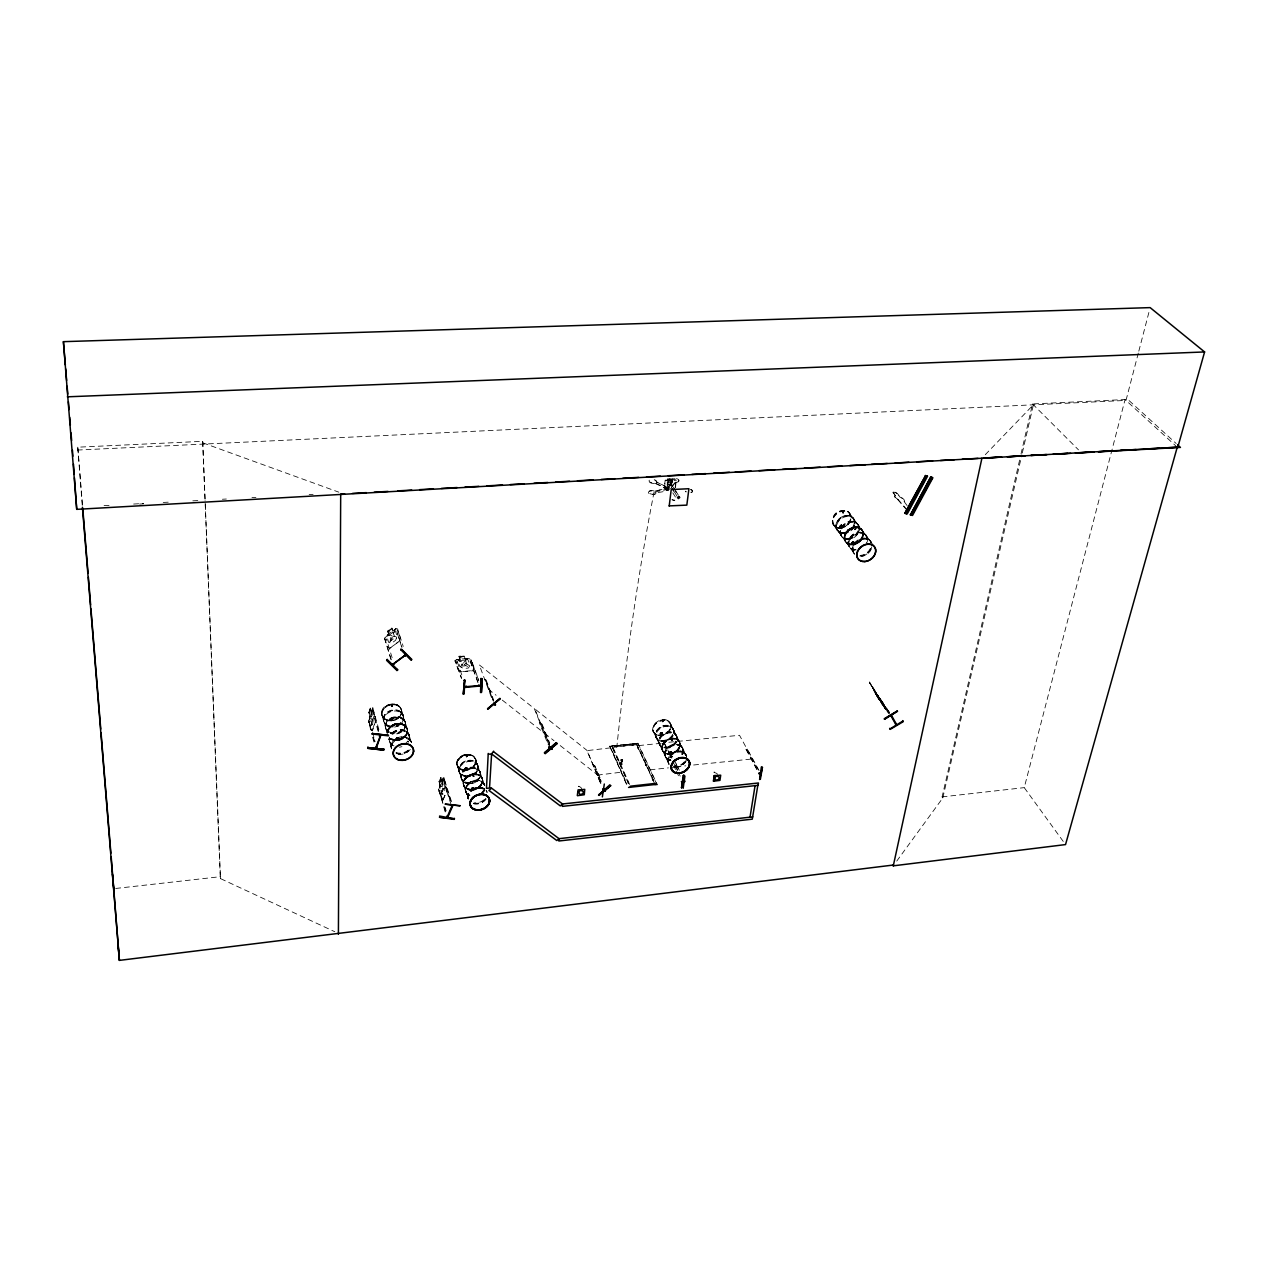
<?xml version="1.0" encoding="UTF-8"?>
<svg xmlns="http://www.w3.org/2000/svg" width="1268" height="1268" viewBox="0 0 1268 1268"><rect width="100%" height="100%" fill="white"/><g stroke="black" fill="none" stroke-linecap="round" stroke-linejoin="round"><path stroke-width="0.75" stroke-dasharray="5 3.75" d="M403.604 718.068L403.604 718.132A10.112 7.973 -16.6 0 1 388.468 726.564A10.112 7.973 -16.6 0 1 388.88 712.505A10.112 7.973 -16.6 0 1 403.604 718.211L403.398 715.485L403.192 720.097M480.556 774.938L480.398 772.529L477.877 769.026M478.163 768.012L475.548 759.342A9.684 7.45 -19.3 0 0 459.919 757.424L456.639 763.304M391.146 746.107L391.384 748.675M867.407 538.726L866.884 536.839M389.102 738.975L389.118 738.895A10.255 8.004 -16.8 0 0 393.968 745.378M483.013 788.474A10.096 7.656 -19.5 0 0 472.045 790.17A10.096 7.656 -19.5 0 0 468.066 798.872L465.974 792.088M405.364 726.818L405.491 722.411L402.733 718.671M444.941 785.78L444.862 790.329L443.245 794.101L441.581 793.578L439.124 781.5M859.26 527.631L859.165 529.929L858.69 525.475L855.393 522.21M880.515 698.953L887.901 711.237L881.831 701.996M863.175 532.829L862.494 537.632L859.355 541.721M852.556 549.963L854.347 554.084M391.067 746.519L391.511 744.094M389.022 739.339L389.419 737.088M383.269 719.431L383.681 717.165M621.288 761.054L621.019 759.722L622.271 759.595M621.589 764.794L621.272 762.813M677.191 739.387L677.16 737.247L677.239 739.26M840.209 532.94L841.984 537.03L843.965 538.44M841.73 533.242L836.547 529.422L836.04 524.936M673.942 732.793L673.91 730.701A9.605 7.275 -26.2 0 1 661.468 741.304A9.605 7.275 -26.2 0 1 659.027 728.751A9.605 7.275 -26.2 0 1 673.879 730.764L673.879 730.637M839.701 526.299L841.35 524.778M840.193 533.115L840.288 530.816M841.572 525.523L840.541 526.917M844.298 538.773L845.138 534.24M842.317 512.795L843.331 512.018M842.887 512.304L843.489 512.906M843.458 511.796L843.6 513.033L842.364 512.843M848.276 541.801L849.972 548.045L853.998 550.138A10.255 7.941 -35.8 0 1 848.926 540.58A10.255 7.941 -35.8 0 1 860.306 532.655A10.255 7.941 -35.8 0 1 867.28 540.834L865.6 534.589L866.837 536.396M851.525 543.243L852.461 541.69M851.89 542.593L852.857 543.306M852.397 543.338L852.667 542.133M852.54 550.138L852.651 547.824M854.6 529.39L855.757 528.391M854.806 524.096L854.347 519.658L851.208 516.504M852.682 541.753L854.331 542.054L853.681 543.528M473.772 667.618L473.249 670.756L460.775 671.818L457.875 668.949L455.006 660.739L461.52 678.491M455.862 662.07L457.32 661.959L455.862 662.07L461.536 678.015M460.125 659.328C449.189 660.596 469.001 657.315 470.824 659.439L478.749 680.647M457.875 668.949L460.87 671.691L473.091 670.518M459.919 659.249L458.842 656.269L464.104 655.841L465.182 658.805M657.553 739.656L655.477 734.172M477.925 682.549L470.159 660.882L471.617 660.771L478.781 680.187M473.598 667.618L470.824 659.439M471.617 660.771L470.143 661.357M409.627 737.897L405.427 722.998L405.697 724.836M467.734 796.32L468.161 794.339M368.845 712.315L369.638 715.437L368.56 720.842L371.508 730.558M370.922 729.068L372.396 730.907L375.693 720.715L372.903 707.909L368.719 720.858L371.159 729.972M480.604 774.637L480.096 776.84M478.21 767.711L477.719 769.914M465.308 789.473L465.784 787.269M460.981 776.428L461.489 774.146M387.152 646.331L389.545 648.487L399.785 640.926L400.165 636.932M458.683 769.47L459.174 767.203M389.545 648.487L399.674 640.816L399.911 636.901L397.359 628.928L395.774 628.738L392.715 631.115M612.507 746.234L612.396 747.296L636.457 744.776L636.568 743.714L612.507 746.234L630.418 786.176M619.038 761.783L619.783 763.431M622.112 764.239C618.324 763.843 623.444 762.02 621.225 761.101M621.875 761.45L622.239 759.484M620.591 762.369L621.479 762.861M626.519 784.416L609.702 746.059L637.962 743.27L657.204 784.416M658.678 740.718L658.742 742.858M594.581 765.729L593.25 765.872L594.581 765.729L601.238 781.246M655.508 734.045L656.238 738.103M637.962 743.27L609.639 746.583M654.209 479.684A3.741 1.759 6.9 0 1 656.491 481.761L668.426 487.942L666.73 488.846L654.225 482.949A3.741 1.759 6.9 0 1 650.167 482.189A3.741 1.759 6.9 0 1 649.359 480.176M668.394 489.385C634.46 494.964 675.575 492.333 666.794 488.132L654.177 491.509A2496.106 537.933 82.5 0 0 616.771 747.534M668.426 487.942L656.349 481.983M668.918 487.736L664.242 487.641L665.177 480.176L676.161 479.669L675.543 487.689M664.575 488.212L665.177 480.176M668.759 490.684A3.297 1.553 7.2 0 1 665.399 488.83L665.526 487.8M667.142 482.648L668.014 486.849L667.142 482.648L670.724 482.474L674.687 489.147M672.468 479.827L672.072 482.949L668.49 483.124L667.618 478.908L671.2 478.749L672.357 480.667L668.775 480.826L667.618 478.908M670.566 488.56L667.967 487.451L672.452 481.016A3.725 1.744 7.3 0 1 672.817 478.575M668.49 483.124L668.886 480.001M669.869 486.341C674.021 472.282 665.066 480.826 668.775 488.386M668.299 484.566L671.881 484.392L671.596 486.674L670.724 482.474M672.072 482.949L671.2 478.749M370.319 708.305L369.02 712.331L369.479 718.607L371.096 724.424L372.491 724.773L373.791 716.055M667.903 487.863L672.832 481.206M671.771 486.991L675.971 481.935A3.725 1.744 7.3 0 0 678.935 480.62A3.725 1.744 7.3 0 0 676.446 478.591M675.21 487.118L676.161 479.669M461.045 776.159L461.251 778.504M385.361 726.041L385.646 727.943L383.301 719.431M405.776 724.63L405.3 726.944M392.066 636.013C389.466 633.382 383.855 637.614 391.162 637.645L389.403 643.351L392.24 637.645C395.537 640.99 399.88 636.092 392.953 636.314L394.586 630.893L392.161 636.092M680.33 745.473C680.124 739.323 680.345 751.227 676.874 751.227M680.124 745.251L676.763 750.973M667.951 759.928L668.775 764.002M756.869 769.628L746.091 749.261L747.359 749.15L759.12 770.738M747.359 749.15L746.028 749.689M473.075 670.661L473.598 667.459M661.722 747.232C662.562 739.292 674.703 734.552 679.585 741.621M621.479 761.592L622.746 760.103L620.876 760.848M385.741 723.949L385.567 728.498L386.867 730.78M391.59 706.244L391.749 705.325L392.811 705.785M387.105 732.698L387.517 730.511M392.145 719.479L390.687 719.289L390.909 718.068M392.731 705.864L391.511 706.704L391.574 705.484M391.432 718.148L390.512 718.877M392.969 719.368L392.874 718.068M397.645 726.009L398.168 725.851M397.106 739.101C392.224 736.866 402.067 742.462 397.676 737.437M397.962 739.244L396.583 739.022L397.486 737.865M400.292 715.707C407.488 703.439 384.854 699.492 381.906 711.015C379.021 721.555 395.981 723.759 400.323 715.738M401.401 713.63L401.465 709.319M465.372 789.235L466.672 793.625M407.234 733.031L407.44 730.717M409.215 739.926L409.675 737.5M458.747 769.248L458.953 771.578M578.969 786.255C576.861 786.429 581.172 785.906 582.139 789.599M670.772 479.225L669.361 479.114M467.131 756.584L466.545 755.776M466.83 756.346L466.038 756.631M464.754 768.709L465.419 767.742M467.147 756.124L466.592 756.901M465.277 768.979L465.245 768.154L464.912 769.296M463.565 780.723L463.47 785.13L465.847 788.427M467.084 768.677L466.386 767.536M475.579 763.479C478.527 754.381 464.817 751.734 459.761 757.392A9.732 7.481 -19.3 0 0 463.438 769.914A9.732 7.481 -19.3 0 0 475.595 759.358A9.732 7.481 -19.3 0 0 459.904 757.424A9.684 7.45 -19.3 0 0 463.454 769.85A9.684 7.45 -19.3 0 0 475.548 759.342M473.931 776.174L473.17 775.572L473.55 776.46M473.55 775.636L474.28 776.396L472.948 776.666M473.772 788.506L473.519 788.87M482.648 780.961L479.653 787.016M664.67 753.176L665.446 757.154L668.68 759.817M896.745 861.099L942.806 797.937L942.108 796.89L1020.566 455.941M1021.009 454.023L1032.532 403.937L1125.065 399.563L1175.816 445.908M942.806 797.937L1021.85 454.895M1022.293 452.977L1033.388 404.793L984.65 455.339M484.582 789.853L484.598 789.79A10.049 7.64 -19.5 0 1 481.872 793.546M671.279 740.48C674.354 738.214 670.962 743.143 671.723 739.767M663.544 721.238L662.054 721.761M1063.234 841.429L1024.243 787.634L1125.065 399.563M1138.315 353.075L1126 400.419L74.447 450.203M1138.807 351.173L1149.157 311.405M463.708 662.815C463.232 662.609 470.618 655.096 465.277 663.386C474.628 667.57 467.638 668.141 464.405 664.131C463.739 669.029 457.51 668.03 463.105 663.576L458.525 660.422L463.993 662.784M662.467 721.048L662.165 721.365M662.768 721.952L662.451 721.587M659.946 733.807L660.882 734.109M662.007 733.49L661.5 732.666M662.578 733.443L661.151 734.663M671.834 740.195L671.85 740.005M669.139 752.669L669.773 751.718L670.677 753.224M670.296 753.049L671.263 752.146L670.407 751.861M671.358 752.637C670.17 749.864 673.308 752.907 670.756 753.636M671.802 752.289L671.311 753.113M839.891 526.141L840.906 525.269M854.901 529.089L855.789 528.93L854.997 528.867M862.335 537.41L862.89 534.985M370.621 729.908L368.956 721.349L372.063 730.622M372.729 709.62L379.1 732.888M369.511 721.413L368.576 722.538M371.54 717.006C371.017 715.073 367.276 718.813 371.302 718.845L371.397 725.423L371.762 718.655C373.886 721.191 374.868 716.087 371.873 717.038L371.746 710.793L371.635 716.848M375.027 716.357L375.455 720.684L372.221 730.891L371.048 729.259M472.758 776.032L473.043 775.62M443.943 777.918L442.928 778.045L438.649 789.774L440.107 784.623L439.045 781.532L440.915 777.538L441.882 780.898L443.071 779.915L451.725 806.511M440.915 777.538L439.045 781.532M445.195 811.964L439.267 790.376L442.69 799.759M443.99 780.644L444.466 779.535L443.483 780.565L451.059 802.882M439.774 790.455L438.807 791.486M622.144 763.384L620.48 764.065M622.002 764.509L620.417 763.288M442.897 799.839L446.907 790.535L443.784 777.886M451.551 801.756L443.832 777.712L447.144 790.566L443.039 800.076L441.343 798.111L443.055 799.87M622.429 761.878L621.795 760.784M669.219 752.352L670.693 751.338M384.775 715.009L383.665 721.001M391.241 706.324L392.256 706.26M392.43 705.896L391.527 706.53M393.001 718.94L391.622 720.113L390.243 719.194M387.596 730.748C389.847 723.22 401.75 720.446 406.505 727.055M397.391 725.851L397.344 725.217M397.201 726.12L398.025 725.391M407.25 733.062L402.352 738.547L394.57 740.1M457.114 761.18L458.176 759.199M906.874 510.116L897.776 499.624A5.421 1.664 27.4 0 1 895.398 495.756L893.306 492.65A2.694 0.824 27.3 0 1 894.447 491.952A2.694 0.824 27.3 0 1 897.681 493.87L899.931 496.676A5.421 1.664 27.4 0 1 904.147 501.066L906.24 503.919M895.398 495.756L893.306 492.65M907.127 505.631L904.005 501.351A5.421 1.664 27.4 0 0 899.789 496.961L897.681 493.87M897.776 499.624L897.934 499.338A5.421 1.664 27.4 0 1 895.557 495.471M465.53 767.615L466.941 767.806L466.069 769.09M466.989 768.868L465.8 767.996M463.549 780.692C466.291 773.195 479.716 770.659 482.664 779.138M463.644 780.977L468.494 775.683L475.991 774.146M472.885 767.235L475.563 763.495M474.533 765.492L475.611 763.51M473.709 787.951L471.886 787.666L471.442 788.854M472.013 787.793L472.409 789.092M474.184 788.442L473.218 789.52M481.333 785.257L482.569 778.853M390.877 659.297L384.521 638.343L385.726 636.171L395.774 628.738M663.132 721.682L662.688 721.191M660.232 733.142L660.533 734.22M660.501 733.094L660.485 733.95L661.959 732.73M661.357 734.156L662.086 732.888M662.039 733.982L662.261 733.269M663.338 742.889L661.801 749.261M662.34 745.156L667.222 739.957L674.37 738.483M841.904 526.22L840.145 527.203M848.863 523.145C852.603 519.246 851.335 511.511 845.455 510.687M845.09 534.224C847.674 529.01 854.299 525.348 859.91 527.948M855.456 529.501L855.963 528.534M852.603 543.465L853.776 542.466L852.92 541.705M861.004 539.582L862.351 537.41M387.754 631.115L388.8 634.206L386.946 636.805L388.69 642.416L391.606 643.225L395.664 640.229L397.074 636.219L395.299 630.624L392.826 631.226L391.78 628.151M671.818 486.579L675.464 481.888M391.606 705.896L392.414 705.388M397.407 725.137L397.027 726.152M397.359 725.454L398.231 725.676M397.344 739.212L398.342 738.23L398.136 739.133M396.393 737.849L396.313 738.658M473.408 788.538L473.059 787.349M473.677 788.411L472.821 789.14M481.222 784.971L477.481 788.236L472.552 789.774M847.072 525.031L848.847 523.161M848.878 523.177C832.759 540.501 824.232 508.785 845.439 510.639M637.804 747.518L638.232 748.944L637.899 747.565M848.086 529.881L844.203 536.285L844.868 540.897M660.2 733.205L661.088 732.555M855.646 529.39L855.948 528.455L855.044 529.739M663.513 743.175L665.177 741.415M645.174 763.891L645.951 765.206L645.317 764.271M645.333 763.526L646.03 765.016M645.618 764.224L645.729 765.079L645.523 764.065M861.02 539.597L854.616 544.051M672.309 740.544L671.755 739.862M652.83 780.264C650.658 775.699 653.844 781.532 652.449 779.598M652.259 779.043L652.751 779.44M670.407 485.264L671.66 484.17L670.677 483.187L669.425 484.281L673.435 490.24M493.284 700.538L485.169 679.188L493.426 701.252M539.312 722.601L540.612 722.982L539.312 722.601L548.283 744.918M541.182 723.331L550.185 745.647M600.588 783.45L592.869 764.16L601.111 782.071M593.725 764.842L592.473 764.493M455.006 660.882L456.496 659.534M455.196 660.913L456.607 659.772M388.626 634.222L387.58 631.131L391.891 627.945L392.826 630.909M387.865 631.226L391.891 628.262M388.69 634.095L384.521 638.343M386.074 638.85L384.87 639.722L386.423 639.199L393.001 660.533M401.671 646.981L396.599 631.068L397.787 630.18L396.947 631.416L402.019 647.33M392.62 719.495L390.37 719.463M398.231 726.295L398.453 725.153M398.136 738.879L397.074 739.212M397.93 739.276L398.326 737.786M466.418 756.853L467.496 755.902M465.213 767.837L466.656 767.378M465.705 767.79L466.069 768.994M472.901 767.267L465.99 770.231M841.16 526.426L839.685 526.093M472.378 787.618L472.504 788.823M473.788 788.981L471.839 789.187M848.07 529.865L852.698 527.298L857.58 526.965M465.847 788.474L472.647 790.027L479.669 787.063M855.472 529.121L854.759 529.723M853.808 543.671L851.557 543.116M859.387 541.753C855.345 545.494 847.42 546.302 844.678 540.628M676.763 750.989L669.979 753.921M676.906 751.258L670.106 754.191M869.864 683.325L869.499 682.121L884.668 707.195L878.375 696.623L880.8 700.459M872.511 686.606L879.215 697.701M872.606 687.969L889.454 713.963M881.117 701.854L873.509 690.204L880.103 700.507L877.662 697.289M876.996 696.18L888.535 713.361M879.548 700.19L878.138 698.192L884.557 707.718M879.215 697.701L881.91 702.107M879.818 699.476L880.689 700.76M881.212 701.996L882.037 702.028M885.714 708.828L884.652 707.164M884.351 707.687L885.809 709.462L881.767 702.456M887.901 710.904L881.973 701.347M889.692 712.917L875.602 692.55L889.201 712.061M668.474 487.53L666.794 488.434L654.668 482.87M671.026 753.319L669.282 753.097M475.183 789.504L477.56 788.474M660.771 732.73L662.609 732.967M466.656 755.696L466.402 757.012M843.268 512.843L842.634 512.7M850.463 528.597L852.889 527.567M396.71 737.611A1.585 1.236 -16.8 0 1 399.024 738.499A1.585 1.236 -16.8 0 1 396.662 739.799A1.585 1.236 -16.8 0 1 396.71 737.611L397.47 737.358M396.916 737.817L398.406 738.356L397.74 737.881M852.999 543.592L853.871 542.546M853.38 543.734L852.35 543.924M372.903 707.909L371.001 711.364L370.145 708.289M472.742 788.918L472.98 788.775A9.938 7.529 -19.5 0 1 484.598 788.839M661.04 732.619L662.72 733.237M669.567 738.99L671.992 738.483M464.231 754.951L466.751 754.444M391.368 717.942L392.177 717.957M394.094 720.081L388.88 720.557M397.692 723.648L390.354 726.77L387.628 730.764A10.192 7.973 -16.8 0 1 401.829 724.091A10.192 7.973 -16.8 0 1 405.522 735.741A10.192 7.973 -16.8 0 1 390.211 738.293M853.063 543.592L851.827 543.053M852.175 544.416A10.033 7.782 -35.8 0 0 862.494 531.007A10.033 7.782 -35.8 0 0 846.58 532.037A10.033 7.782 -35.8 0 0 852.175 544.416L854.759 544.257M443.99 777.744L441.724 780.866L440.741 777.76M840.985 524.762L841.587 525.634M654.605 483.282L654.177 483.362A3.741 1.759 6.9 0 1 649.802 482.395A3.741 1.759 6.9 0 1 649.802 480.239M597.45 775.128L621.368 772.196M610.51 747.851L586.957 750.64L600.636 783.101M115.721 888.456L220.236 876.695L205.083 500.701M942.108 796.89L1024.243 787.634M620.94 762.337L622.002 762.575M621.669 764.699L620.749 764.652M650.056 769.819L668.442 767.869M670.281 767.679L675.796 767.092M638.739 745.584L664.083 743L671.612 758.486M675.987 766.807L685.782 765.809M693.628 765L752.399 758.946M459.048 656.507L463.945 656.111L465.023 659.075L468.019 659.851L470.063 665.431L468.304 668.062L463.359 668.474L459.84 666.286L457.843 660.691L460.11 659.471L459.048 656.364M465.039 658.916L468.764 658.52L470.824 659.582M139.591 504.062L143.538 503.84M104.071 505.647L111.964 505.219M133.647 504.046L143.506 503.507M163.223 502.445L169.151 502.128M192.815 500.844L198.727 500.527M222.391 499.243L226.338 499.021M251.967 497.642L255.914 497.436M309.154 494.552L313.101 494.33M664.242 487.641L669.726 487.387M669.139 489.179L667.76 489.654L669.076 489.591M82.261 505.314L77.776 447.192L202.69 441.327L220.521 878.613L334.831 931.742M665.51 480.746L676.51 480.223M667.333 481.19L670.899 481.032M666.857 484.915L670.439 484.756M484.851 789.156A10.096 7.656 -19.5 0 0 473.027 789.124L471.997 788.696M470.048 789.774L472.821 789.599M465.974 770.199L459.254 768.63M670.392 753.715L669.187 752.843M667.602 753.889L669.948 753.905M670.09 754.143L665.589 753.62M661.262 734.41L660.691 734.045M397.692 723.679L404.888 725.423M391.59 717.783L392.446 717.704M391.844 704.025L394.459 704.089M395.743 628.88L397.597 628.896L403.224 646.442M849.75 544.4L852.286 544.717A10.081 7.83 -35.8 0 0 862.7 531.181A10.081 7.83 -35.8 0 0 846.691 532.227A10.081 7.83 -35.8 0 0 852.318 544.669M675.416 482.3L675.907 482.331A3.725 1.744 7.3 0 0 678.649 480.255A3.725 1.744 7.3 0 0 673.276 478.86A3.725 1.744 7.3 0 0 672.405 481.428L672.785 481.618M368.94 712.362L370.335 708.051L371.175 711.38L372.158 710.254L379.576 736.486M675.448 497.056L671.39 490.605M441.454 798.285L438.649 789.774L443.372 804.594M621.843 760.61L620.908 760.007M472.441 789.599L471.633 788.981M467.718 789.235L470.127 790.012A9.875 7.545 -19.4 0 0 482.506 779.265A9.875 7.545 -19.4 0 0 466.576 777.379A9.875 7.545 -19.4 0 0 470.143 789.964M461.219 769.628L463.502 770.183M475.991 774.177L480.303 775.762M392.113 739.513L394.57 740.084M392.208 739.751L390.132 738.642C396.916 743.603 409.691 737.707 407.393 728.688M391.923 718.116L392.335 718.274A10.334 8.115 -16.7 0 1 405.681 725.375A10.334 8.115 -16.7 0 1 390.338 733.237M391.004 719.368L392.494 718.908L392.05 717.846A10.318 8.115 -16.7 0 0 388.166 731.763M667.76 754.064A9.573 7.212 -26.2 0 1 665.351 741.621A9.573 7.212 -26.2 0 1 680.139 743.571A9.573 7.212 -26.2 0 1 667.76 754.064L663.671 752.289M674.37 738.515L676.51 739.038M667.19 720.303C658.948 715.849 646.347 729.512 656.459 734.695C664.686 739.149 677.16 725.676 667.222 720.319L668.949 721.413M847.61 543.671L849.909 544.59M843.806 538.377L845.994 539.122M866.06 538.456L868.342 539.265M857.612 526.997L861.622 529.247M841.239 524.778L842.095 525.332M863.841 533.242L861.606 532.481L863.888 533.273M853.491 521.576L855.678 522.321M849.132 515.759L851.335 516.52M863.666 533.194L865.632 534.605M868.152 539.201L870.086 540.564M203.007 442.912L338.841 492.174M839.717 532.56L838.164 531.403M852.001 549.472L850.448 548.299M654.225 491.096L653.797 490.922A3.788 1.791 6.9 0 0 648.566 491.588A3.788 1.791 6.9 0 0 651.831 494.171A3.788 1.791 6.9 0 0 655.936 492.618M714.296 771.943C712.156 772.545 717.973 772.529 717.926 775.319M467.718 789.219L464.246 786.699M474.391 788.236L473.582 787.824M390.021 738.388L392.129 739.482M465.736 769.264L465.087 768.36M465.182 769.343L467.115 769.153L467.401 767.79M396.868 704.691L398.929 705.816M682.739 751.75L686.654 756.283M475.532 762.131L477.117 763.732M660.771 746.297L662.673 747.407M665.589 753.557L662.371 750.783M657.632 739.719L659.471 740.781M670.915 751.544L671.945 752.082M406.711 731.684L408.169 733.142M679.379 744.998L682.58 747.613M660.517 734.758L659.994 733.696M673.26 732.65L675.162 733.807M482.379 782.007L484.836 785.447A10.049 7.64 -19.5 0 0 469.525 782.673A10.049 7.64 -19.5 0 0 469.889 795.654M669.995 726.089L671.897 727.246M461.394 774.954L459.84 773.417M463.708 781.912L461.235 778.536M671.707 727.119L673.926 731.145M468.05 794.988L468.066 795.02A10.049 7.64 -19.5 0 1 469.651 783.038A10.049 7.64 -19.5 0 1 483.98 783.878M657.823 739.846L656.681 738.499M468.066 795.004L466.513 793.483M852.048 543.164L853.348 541.785M847.801 543.877L845.883 542.387M839.368 526.394L841.27 527.171L841.778 525.063M847.531 511.416L849.259 512.668M865.188 534.367L857.675 524.35M869.69 540.358L865.822 535.27M668.347 489.797L666.746 488.545L653.749 491.334A3.788 1.791 6.9 0 0 648.519 492A3.788 1.791 6.9 0 0 651.784 494.583A3.788 1.791 6.9 0 0 655.889 493.03L655.825 492.364M488.354 689.174L496.105 695.26M502.302 700.126L544.115 733.015M544.685 733.364L554.005 740.702M560.218 745.584L597.497 774.906M484.756 679.537L485.723 680.314M408.803 738.705L410.547 740.449M661.008 746.44L658.758 742.572M667.031 758.882L665.446 757.123M684.657 752.907L685.988 754.428M674.877 733.633L677.207 737.722A9.494 7.18 -26.2 0 1 664.923 748.183A9.494 7.18 -26.2 0 1 662.53 735.805A9.494 7.18 -26.2 0 1 677.207 737.77L676.526 735.979L682.136 747.217M681.011 745.964L682.184 747.28M1129.106 400.625L1176.165 443.515M853.095 517.851L854.331 519.626M856.978 523.383L853.332 518.533M850.432 548.315L854.156 553.403A10.144 7.83 -35.7 0 1 857.437 540.326A10.144 7.83 -35.7 0 1 870.672 541.943M390.37 743.571L392.129 745.235A10.429 8.147 -16.9 0 1 389.561 737.405M386.613 730.542L388.357 732.207M384.616 723.6L386.344 725.28M392.256 717.957L392.573 718.591A10.176 7.988 -16.7 0 0 388.499 732.428M1032.532 403.937L1078.497 449.855M406.648 731.604L408.407 733.38M393.001 718.116L392.129 717.751A10.318 8.115 -16.7 0 1 405.57 725.011A10.318 8.115 -16.7 0 1 390.227 732.888M457.796 767.108L459.254 768.582L456.639 763.273M400.656 711.792L402.416 713.551M404.27 720.24L405.126 721.967L403.335 716.103M462.44 780.66L461.615 778.964L465.594 791.01M410.341 740.227L411.529 742.398M852.635 517.582L848.989 512.747M479.225 770.437L479.954 771.99A9.795 7.497 -19.4 0 0 464.151 770.104A9.795 7.497 -19.4 0 0 467.702 782.594A9.795 7.497 -19.4 0 0 479.954 771.99M483.71 783.355L484.487 785.019A9.89 7.513 -19.5 0 0 469.477 782.356A9.89 7.513 -19.5 0 0 469.826 795.115M881.957 703.772L882.607 704.897L879.231 699.524L882.718 704.485M897.934 499.338L907.032 509.831M665.795 757.471L668.664 763.273A9.621 7.196 -26.3 0 1 673.356 752.415A9.621 7.196 -26.3 0 1 685.497 753.984L682.675 748.326L683.309 749.895M671.073 751.655L671.422 752.447M660.105 734.235L661.563 734.774L662.578 733.173M678.174 739.846L680.234 743.428M870.07 540.58L871.259 542.339A10.303 7.957 -35.7 0 0 857.628 540.58A10.303 7.957 -35.7 0 0 854.299 553.862M877.757 697.479L878.407 698.192L875.3 693.184M878.375 696.623L880.594 699.08M881.91 702.9L884.604 706.339M838.243 531.466L841.809 536.364M842.538 537.363L849.798 547.38M672.785 728.418L669.979 722.887M676.05 734.996L673.276 729.433M659.867 745.093L665.383 756.505L664.749 754.967M685.338 491.334L685.528 491.588A3.756 1.775 7.5 0 0 686.115 492.016M662.498 751.052L661.69 748.992M870.292 541.262L873.81 545.969M871.988 686.448L873.24 688.746M682.564 747.629L683.357 751.797L683.325 749.578M834.059 525.634L837.562 530.515M884.493 707.607L885.809 709.462M875.602 692.55L889.233 713.187M882.544 704.009L874.143 690.854L878.169 698.24M875.142 693.39L877.139 696.1M882.908 703.264L877.377 694.927M878.185 696.845L885.825 708.384M878.676 697.765L885.682 709.557M869.357 682.2L873.446 689.253M872.844 687.811L880.975 701.03M656.665 738.515L659.408 744.11M675.701 490.811L679.727 497.468M670.677 483.187L672.69 486.5M673.704 488.164L677.73 494.821M674.433 491.905L678.459 498.562M671.438 487.594L675.448 494.251M460.141 773.686L458.953 771.546M481.666 776.967L482.664 779.107M858.769 525.966L858.816 526.014A10.001 7.782 -35.9 0 1 848.53 539.423A10.001 7.782 -35.9 0 1 842.919 527.044A10.001 7.782 -35.9 0 1 858.801 526.03L858.753 525.903M879.564 699.334L881.228 702.234M876.093 694.103L877.757 697.02M406.41 726.738L407.472 728.973M876.045 692.28L876.537 693.136M668.743 763.954L667.967 761.561M758.153 769.502L739.513 735.281L664.258 742.731L671.802 758.216M746.091 749.261L757.836 770.865M392.398 718.1L392.573 718.591A10.176 7.988 -16.7 0 1 405.649 725.771A10.176 7.988 -16.7 0 1 390.528 733.522M402.083 713.171L403.382 715.453M403.018 715.057L401.227 709.272M463.359 784.86L464.357 786.937M674.338 760.103L679.299 770.247M675.939 763.907L679.236 770.675M675.511 765.301L677.92 770.801M675.273 765.999L680.219 776.143M672.753 761.339L676.034 768.107M673.958 766.126L675.606 769.517M676.43 771.198L679.664 778.394M464.849 768.884L466.545 769.676L467.654 768.123M653.559 731.969L656.206 737.5M486.944 792.135L486.088 790.344A9.938 7.529 -19.5 0 1 486.896 792.072M477.56 765.079A9.748 7.481 -19.3 0 1 465.372 775.651A9.748 7.481 -19.3 0 1 461.837 763.162A9.748 7.481 -19.3 0 1 477.56 765.079L477.608 765.127M657.141 784.955L637.693 743.524L610.177 746.25L626.963 783.862M636.568 743.714L655.096 783.434M636.615 744.617L655.302 784.734M655.096 784.638L636.694 744.712L612.127 747.042L628.579 783.783M862.589 530.753L863.318 533.083M459.301 771.99L461.298 777.95M622.604 760.943L621.035 759.833M612.333 747.121L628.754 783.798M609.702 746.059L626.677 784.084M594.629 765.317L601.286 780.819M600.984 783.101L586.989 750.387L534.842 708.939L549.615 745.299M870.482 684.181L871.053 685.196M869.499 682.121L870.213 683.832M871.623 685.623L872.685 688.096M877.583 695.419L877.979 696.354M542.086 724.06L549.71 742.937M549.202 745.647L534.288 708.59L479.288 664.892L492.317 699.778M652.735 730.4L653.432 732.175M670.217 722.903L670.931 724.71M686.051 755.046L686.701 756.853A9.637 7.212 -26.3 0 0 675.036 753.002A9.637 7.212 -26.3 0 0 669.203 764.414M677.207 737.722L677.144 737.485A9.653 7.291 -26.2 0 0 662.245 735.345A9.653 7.291 -26.2 0 0 664.686 747.914A9.653 7.291 -26.2 0 0 677.16 737.342M486.135 679.949L493.712 700.174M470.159 660.882L479.256 685.608M457.32 661.959L462.994 678.364M385.947 729.005L387.564 734.505M477.957 766.157L477.941 766.157A9.748 7.481 -19.3 0 0 462.234 764.319A9.748 7.481 -19.3 0 0 465.768 776.808A9.748 7.481 -19.3 0 0 477.957 766.221L479.97 771.974M484.455 784.955L480.334 773.084A9.795 7.497 -19.4 0 0 464.548 771.261A9.795 7.497 -19.4 0 0 468.082 783.767A9.795 7.497 -19.4 0 0 480.35 773.147L480.524 774.97M457.082 765.127L458.953 770.896M443.959 779.455L451.028 801.677M445.02 807.193L446.178 810.918M439.267 790.376L442.183 799.68M444.513 807.13L445.67 810.838M443.959 806.448L445.702 812.027M384.679 638.279L391.78 661.42M382.017 715.184L383.665 720.969M372.729 707.893L379.497 731.684M372.57 732.46L375.122 741.669M373.553 737.928L374.567 741.606M373.204 737.342L374.219 741.019M372.649 737.279L374.187 742.81M467.94 798.048L467.971 798.111A9.938 7.529 -19.5 0 1 472.948 788.807M409.326 735.915L411.165 741.891A10.303 8.036 -16.9 0 0 398.881 737.279A10.303 8.036 -16.9 0 0 391.447 748.009L389.118 738.864M220.236 876.695L220.521 878.613M392.494 718.274L392.335 718.274A10.334 8.115 -16.7 0 0 388.262 732.127M475.833 759.374L476.023 761.418M463.422 785.114L463.105 782.847M77.776 447.192L82.594 506.312M202.69 441.327L205.004 498.72M871.75 546.841A10.303 7.957 -35.7 0 1 860.718 556.272M854.521 554.179A10.303 7.957 -35.7 0 1 857.85 540.897A10.303 7.957 -35.7 0 1 871.306 542.53M871.132 549.456A10.144 7.83 -35.7 0 1 861.004 556.494M853.744 552.737A10.144 7.83 -35.7 0 1 859.308 540.644A10.144 7.83 -35.7 0 1 871.433 542.958M870.371 548.458A10.144 7.83 -35.7 0 1 860.259 555.479M854.267 550.312A10.096 7.814 -35.8 0 1 849.623 540.184A10.096 7.814 -35.8 0 1 862.066 533.305A10.096 7.814 -35.8 0 1 866.662 543.449M870.767 548.822A10.303 7.957 -35.7 0 1 858.103 555.844M856.09 549.932A10.255 7.941 -35.8 0 1 848.45 541.024A10.255 7.941 -35.8 0 1 860.877 532.401A10.255 7.941 -35.8 0 1 866.313 542.815M855.868 549.44A10.096 7.814 -35.8 0 1 848.34 540.691A10.096 7.814 -35.8 0 1 860.576 532.195A10.096 7.814 -35.8 0 1 865.933 542.45M893.148 492.935A2.694 0.824 27.3 0 1 894.305 492.238A2.694 0.824 27.3 0 1 897.522 494.155M686.131 760.483A9.779 7.323 -26.3 0 1 674.069 767.14M668.886 764.097A9.779 7.323 -26.3 0 1 674.798 752.51A9.779 7.323 -26.3 0 1 686.67 756.441M686.194 760.848A9.637 7.212 -26.3 0 1 672.198 766.871M670.756 760.34A9.732 7.307 -26.2 0 1 665.748 750.799A9.732 7.307 -26.2 0 1 678.919 745.124A9.732 7.307 -26.2 0 1 681.613 755.665M671.01 760.61A9.589 7.196 -26.2 0 1 665.748 751.876A9.589 7.196 -26.2 0 1 677.603 745.33A9.589 7.196 -26.2 0 1 682.834 754.08M670.598 759.992A9.732 7.307 -26.2 0 1 665.573 750.45A9.732 7.307 -26.2 0 1 678.745 744.776A9.732 7.307 -26.2 0 1 681.439 755.316M670.455 759.469A9.573 7.196 -26.2 0 1 665.51 750.085A9.573 7.196 -26.2 0 1 678.475 744.506A9.573 7.196 -26.2 0 1 681.122 754.888M684.783 762.1A9.779 7.323 -26.3 0 1 673.894 766.791M668.712 763.748A9.779 7.323 -26.3 0 1 673.482 752.716A9.779 7.323 -26.3 0 1 685.814 754.301M684.482 761.656A9.621 7.196 -26.3 0 1 673.752 766.268M484.598 790.154A9.89 7.529 -19.5 0 1 483.536 792.12M468.304 795.29A9.89 7.529 -19.5 0 1 469.873 783.545A9.89 7.529 -19.5 0 1 483.996 784.369M484.487 789.393A10.049 7.64 -19.5 0 1 481.745 793.182M484.186 788.965A9.89 7.513 -19.5 0 1 481.507 792.69M485.977 799.252A9.938 7.529 -19.6 0 1 472.615 803.484M468.352 799.252A9.938 7.529 -19.6 0 1 472.267 790.677A9.938 7.529 -19.6 0 1 483.076 788.997M485.977 798.888A10.096 7.656 -19.5 0 1 472.393 803.183M485.85 798.523A10.096 7.656 -19.5 0 1 472.267 802.803M467.94 798.507A10.096 7.656 -19.5 0 1 473.027 789.124M486.31 790.63A10.096 7.656 -19.5 0 1 487.181 792.437M483.948 799.823A9.938 7.529 -19.5 0 1 474.501 802.803M387.311 732.428A10.16 7.957 -16.8 0 1 400.07 723.378A10.16 7.957 -16.8 0 1 405.871 734.695A10.16 7.957 -16.8 0 1 390.1 737.881M387.263 732.587A10.255 8.02 -16.8 0 1 399.277 723.394A10.255 8.02 -16.8 0 1 406.759 733.506A10.255 8.02 -16.8 0 1 392.145 739.181M387.992 731.335A10.176 7.973 -16.8 0 1 402.019 724.741A10.176 7.973 -16.8 0 1 405.712 736.375A10.176 7.973 -16.8 0 1 390.401 738.927M387.818 730.939A10.255 8.036 -16.8 0 1 401.94 724.313A10.255 8.036 -16.8 0 1 405.665 736.042A10.255 8.036 -16.8 0 1 390.243 738.594M392.319 733.411A10.429 8.147 -16.9 0 1 405.839 731.414A10.429 8.147 -16.9 0 1 408.169 741.923M392.541 733.903A10.271 8.02 -16.9 0 1 405.855 731.937A10.271 8.02 -16.9 0 1 408.153 742.287M401.94 746.646A10.271 8.02 -16.9 0 1 399.325 747.169M392.256 745.473A10.271 8.02 -16.9 0 1 389.831 737.833M392.208 733.047A10.429 8.147 -16.9 0 1 405.728 731.05A10.429 8.147 -16.9 0 1 408.058 741.558M394.015 745.901A10.429 8.147 -16.9 0 1 389.054 739.212M392.192 732.714A10.255 8.004 -16.8 0 1 406.473 731.367A10.255 8.004 -16.8 0 1 406.156 742.921M410.293 749.404A10.318 8.036 -16.9 0 1 396.393 753.715M391.891 744.966A10.318 8.036 -16.9 0 1 401.877 737.944A10.318 8.036 -16.9 0 1 411.498 743.096M408.629 750.91A10.477 8.163 -16.9 0 1 396.187 753.43M391.511 748.849A10.477 8.163 -16.9 0 1 399.071 737.928A10.477 8.163 -16.9 0 1 411.529 742.636M408.518 750.545A10.477 8.163 -16.9 0 1 396.076 753.049M391.4 748.469A10.477 8.163 -16.9 0 1 398.96 737.564A10.477 8.163 -16.9 0 1 411.418 742.271M408.28 750.054A10.303 8.036 -16.9 0 1 396.044 752.51M668.886 489.654A3.297 1.553 7.2 0 1 665.541 487.594A3.297 1.553 7.2 0 1 669.567 486.627M665.399 488.83A3.297 1.553 7.2 0 1 668.585 487.546M690.727 489.289A3.756 1.775 7.5 0 1 690.664 492.364M686.162 491.604A3.756 1.775 7.5 0 1 685.576 491.176M690.664 489.686A3.756 1.775 7.5 0 1 691.393 492.586M674.75 500.575A3.788 1.807 7.3 0 1 672.04 499.814M674.798 500.163A3.788 1.807 7.3 0 1 672.088 499.402M655.001 480.398A3.741 1.759 6.9 0 1 656.428 482.173M442.706 780.787L442.675 786.525C446.273 785.732 444.957 790.947 442.532 788.078L441.993 794.624L441.977 788.205C438.633 788.934 439.758 783.941 442.12 786.604L442.706 780.787M669.853 757.662L671.152 757.535L669.853 757.662M671.39 756.853L672.69 756.727L671.39 756.853M370.224 709.541L369.685 713.155L370.224 709.541M371.461 712.41L370.177 716.452L371.793 722.269L373.093 718.211L371.461 712.41M440.773 778.964L440.059 782.419L440.773 778.964M442.215 781.944L440.598 785.7L442.453 791.565L444.069 787.808L442.215 781.944M391.337 629.277L388.737 631.195L389.054 632.193L391.638 630.275L391.337 629.277M393.143 632.225L389.102 635.205L390.861 640.816L394.903 637.82L393.143 632.225M465.388 660.057L460.474 660.469L462.487 666.065L467.432 665.652L465.388 660.057M463.248 656.665L460.094 656.935L460.458 657.918L463.613 657.664L463.248 656.665M861.447 529.01L862.811 531.007L861.447 529.01M854.474 520.197L854.442 520.181A9.954 7.767 -36 0 0 838.655 521.196A9.954 7.767 -36 0 0 844.25 533.559A9.954 7.767 -36 0 0 854.458 520.213M848.244 539.217A10.16 7.909 -35.9 0 0 858.69 525.618A10.16 7.909 -35.9 0 0 842.554 526.648A10.16 7.909 -35.9 0 0 848.244 539.217M839.987 527.694A9.89 7.735 -36 0 0 850.115 514.428A9.89 7.735 -36 0 0 834.407 515.394A9.89 7.735 -36 0 0 839.987 527.694M851.906 544.051A10.017 7.782 -35.8 0 0 862.208 530.642A10.001 7.767 -35.8 0 0 846.327 531.672A10.017 7.782 -35.8 0 0 851.906 544.051A10.001 7.767 -35.8 0 0 862.192 530.642A10.017 7.782 -35.8 0 0 846.311 531.672A10.001 7.767 -35.8 0 0 851.906 544.02M840.351 528.17A9.875 7.719 -36 0 0 850.463 514.919A9.875 7.719 -36 0 0 834.788 515.886A9.875 7.719 -36 0 0 840.351 528.17M851.985 544.21A10.081 7.83 -35.8 0 0 862.351 530.737A10.081 7.83 -35.8 0 0 846.358 531.768A10.081 7.83 -35.8 0 0 851.985 544.21M840.129 527.948A9.938 7.782 -36 0 0 850.321 514.602A9.938 7.782 -36 0 0 834.518 515.569A9.938 7.782 -36 0 0 840.129 527.948M843.981 533.352A10.112 7.893 -36 0 0 854.347 519.801A10.112 7.893 -36 0 0 838.291 520.799A10.112 7.893 -36 0 0 843.981 533.352M847.801 538.44A10.001 7.782 -35.9 0 0 858.071 525.047A10.001 7.782 -35.9 0 0 842.206 526.061A10.001 7.782 -35.9 0 0 847.801 538.44M848.023 538.916A10.16 7.909 -35.9 0 0 858.468 525.317A10.16 7.909 -35.9 0 0 842.332 526.347A10.16 7.909 -35.9 0 0 848.023 538.916M843.759 533.051A10.112 7.893 -36 0 0 854.125 519.5A10.112 7.893 -36 0 0 838.069 520.498A10.112 7.893 -36 0 0 843.759 533.051M843.537 532.576A9.938 7.767 -36 0 0 853.744 519.246A9.97 7.782 -36 0 0 837.926 520.213A9.97 7.782 -36 0 0 843.537 532.592A9.97 7.782 -36 0 0 853.76 519.23A9.938 7.767 -36 0 0 837.942 520.229A9.938 7.767 -36 0 0 843.537 532.576M852.556 544.923A10.033 7.782 -35.8 0 0 862.874 531.514A10.017 7.767 -35.8 0 0 846.961 532.544A10.033 7.782 -35.8 0 0 852.556 544.923A10.017 7.767 -35.8 0 0 862.842 531.514A10.033 7.782 -35.8 0 0 846.961 532.544A10.017 7.767 -35.8 0 0 852.54 544.907M667.65 753.763A9.51 7.164 -26.2 0 0 679.949 743.333A9.51 7.164 -26.2 0 0 665.256 741.384A9.51 7.164 -26.2 0 0 667.65 753.763M658.52 734.949A9.383 7.133 -26.2 0 0 670.645 724.646A9.383 7.133 -26.2 0 0 656.111 722.649A9.383 7.133 -26.2 0 0 658.52 734.949M667.475 753.366A9.494 7.148 -26.2 0 0 679.743 742.969A9.494 7.148 -26.2 0 0 665.082 741.019A9.494 7.148 -26.2 0 0 667.475 753.366M658.789 735.488A9.383 7.133 -26.2 0 0 670.915 725.169A9.383 7.133 -26.2 0 0 656.38 723.188A9.383 7.133 -26.2 0 0 658.789 735.488A9.367 7.117 -26.2 0 0 670.899 725.185A9.367 7.117 -26.2 0 0 656.396 723.204A9.367 7.117 -26.2 0 0 658.789 735.488M664.384 747.074A9.494 7.164 -26.2 0 0 676.652 736.66A9.494 7.164 -26.2 0 0 661.975 734.695A9.494 7.164 -26.2 0 0 664.384 747.074M661.722 741.558A9.447 7.164 -26.2 0 0 673.926 731.192A9.447 7.164 -26.2 0 0 659.297 729.195A9.447 7.164 -26.2 0 0 661.722 741.558M664.527 747.581A9.637 7.291 -26.2 0 0 676.985 736.993A9.637 7.291 -26.2 0 0 662.086 734.996A9.637 7.291 -26.2 0 0 664.527 747.581M661.31 740.956A9.605 7.275 -26.2 0 0 673.704 730.431A9.605 7.275 -26.2 0 0 658.869 728.403A9.605 7.275 -26.2 0 0 661.31 740.956M661.183 740.464A9.447 7.164 -26.2 0 0 673.371 730.083A9.447 7.164 -26.2 0 0 658.774 728.101A9.447 7.164 -26.2 0 0 661.183 740.464M667.951 754.365A9.494 7.148 -26.2 0 0 680.234 743.951A9.494 7.148 -26.2 0 0 665.573 742.002A9.494 7.148 -26.2 0 0 667.951 754.365M467.908 783.481A9.954 7.624 -19.4 0 0 480.366 772.703A9.954 7.624 -19.4 0 0 464.31 770.785A9.954 7.624 -19.4 0 0 467.908 783.481M470.063 789.647A9.827 7.497 -19.4 0 0 482.347 779.012A9.827 7.497 -19.4 0 0 466.529 777.141A9.827 7.497 -19.4 0 0 470.063 789.647M469.937 789.219A9.795 7.481 -19.4 0 0 482.189 778.615A9.795 7.481 -19.4 0 0 466.402 776.745A9.875 7.545 -19.4 0 0 469.968 789.441A9.875 7.545 -19.4 0 0 482.331 778.742A9.875 7.545 -19.4 0 0 466.402 776.872A9.795 7.481 -19.4 0 0 469.937 789.219M463.644 770.421A9.684 7.45 -19.3 0 0 475.754 759.912A9.684 7.45 -19.3 0 0 460.11 757.995A9.684 7.45 -19.3 0 0 463.644 770.421A9.668 7.434 -19.3 0 0 475.738 759.928A9.668 7.434 -19.3 0 0 460.125 758.01A9.668 7.434 -19.3 0 0 463.644 770.421M465.578 776.523A9.906 7.608 -19.3 0 0 477.973 765.777A9.906 7.608 -19.3 0 0 461.996 763.843A9.906 7.608 -19.3 0 0 465.578 776.523M467.781 783.133A9.954 7.624 -19.4 0 0 480.239 772.339A9.954 7.624 -19.4 0 0 464.199 770.421A9.954 7.624 -19.4 0 0 467.781 783.133M465.467 776.174A9.906 7.608 -19.3 0 0 477.846 765.428A9.906 7.608 -19.3 0 0 461.869 763.495A9.906 7.608 -19.3 0 0 465.467 776.174M470.285 790.265A9.811 7.481 -19.4 0 0 482.553 779.661A9.811 7.481 -19.4 0 0 466.751 777.791A9.811 7.481 -19.4 0 0 470.285 790.265M386.486 719.638A10.049 7.925 -16.6 0 0 401.496 711.332A10.049 7.925 -16.6 0 0 386.867 705.642A10.049 7.925 -16.6 0 0 386.486 719.638M386.661 720.192A10.033 7.909 -16.6 0 0 401.655 711.919A10.049 7.925 -16.6 0 0 387.025 706.213A10.049 7.925 -16.6 0 0 386.645 720.192A10.049 7.925 -16.6 0 0 401.671 711.903A10.033 7.909 -16.6 0 0 387.041 706.228A10.033 7.909 -16.6 0 0 386.661 720.192M386.518 719.891A10.112 7.973 -16.6 0 0 401.623 711.538A10.112 7.973 -16.6 0 0 386.898 705.816A10.112 7.973 -16.6 0 0 386.518 719.891M388.277 726.279A10.271 8.083 -16.6 0 0 403.636 717.799A10.271 8.083 -16.6 0 0 388.674 711.998A10.271 8.083 -16.6 0 0 388.277 726.279M390.148 732.333A10.16 7.973 -16.7 0 0 405.348 723.949A10.16 7.973 -16.7 0 0 390.56 718.259A10.16 7.973 -16.7 0 0 390.148 732.333M388.166 725.93A10.271 8.083 -16.6 0 0 403.541 717.434A10.271 8.083 -16.6 0 0 388.579 711.649A10.271 8.083 -16.6 0 0 388.166 725.93M388.135 725.407A10.112 7.957 -16.6 0 0 403.256 717.054A10.112 7.957 -16.6 0 0 388.531 711.348A10.112 7.957 -16.6 0 0 388.135 725.407"/><path stroke-width="1.5" d="M338.397 934.278L340.696 494.06L344.642 493.838M405.617 654.906L392.604 664.464M463.264 694.024L464.69 680.155L464.183 693.945L463.264 694.024L464.611 680.219M466.117 686.067L465.974 687.383L466.085 686.543M405.078 656.174L404.318 655.841L406.061 655.271M478.844 684.958L479.05 686.099L480.905 685.465M481.396 692.407L481.333 678.713L482.173 678.76L481.412 692.423L480.509 692.502L481.079 678.332M481.317 692.36L482.125 678.729M488.228 753.43L486.468 788.363L489.527 788.046L491.604 753.937L493.601 751.147M376.136 746.995L375.661 748.469M379.576 736.486L380.337 736.439M577.32 795.48L578.065 789.885L584.754 789.393L584.279 794.751L577.558 795.67M630.307 787.254L630.418 786.176L655.096 783.434L654.985 784.512L628.563 787.444M602.363 796.89L604.313 784.02M605.327 790.788L604.123 790.963M669.203 506.011L671.216 489.575L688.92 488.719L686.828 505.124L669.139 505.9M681.962 782.197L684.783 781.706L684.53 780.644M683.23 775.62L684.054 775.54L681.518 787.84L683.23 775.572M681.566 787.777L683.817 775.493M683.721 775.081L684.926 776.127L683.167 788.3M714.027 775.889L713.504 781.246L719.955 780.375L720.699 775.192L714.264 775.572L713.504 781.246M375.582 748.183L380.638 735.25M750.022 817.178L755.078 785.574M757.836 785.272L752.273 819.16L558.823 841.001L559.029 838.671L490.938 787.682M759.088 773.94L760.673 773.274L758.66 773.226M759.389 773.353L760.451 773.718M760.356 779.392L762.433 767.33L759.611 779.535L761.371 766.918M493.902 704.406L494.885 704.564M494.029 704.437L495.582 704.786L494.044 704.374M446.938 817.543L452.264 805.259M447.969 816.544L447.762 815.689M383.744 748.833L383.665 750.117L367.704 748.342L367.799 747.074M383.649 750.101L367.704 748.231M387.216 659.312L386.629 660.39L396.963 670.503L397.55 669.425M550.375 748.374L548.965 746.82M550.883 748.77L552.277 748.928M603.172 789.726L602.807 788.791M893.338 865.03L893.163 865.854L1065.532 844.583L1177.243 447.208L1165.482 447.873M981.939 458.144L893.29 865.838L893.465 865.014L119.414 960.383L117.892 943.582M604.567 789.806L603.092 789.457M439.552 816.037L454.515 818.811L439.425 817.258L454.213 819.382L454.34 818.272M452.819 805.624L447.652 817.511M1177.687 447.62L1204.6 351.949L1150.139 307.617L63.4 341.663L76.73 509.356L1177.243 447.208M372.269 734.267L372.491 733.49L388.531 735.345L372.158 733.665M379.845 735.408L379.528 736.629L380.654 735.503L376.216 748.532M463.929 680.33L464.674 679.743M413.717 751.179L413.574 750.957A10.398 8.083 -17 0 0 398.469 745.251A10.398 8.083 -17 0 0 397.993 759.532A10.398 8.083 -17 0 0 413.558 750.941M460.189 805.703L445.1 804.15L459.793 805.846M550.772 748.025L549.377 746.472M904.861 513.286L925.672 475.516L904.908 513.318L905.923 513.588L926.258 475.801L925.386 475.563M906.16 513.651L926.829 475.849L906.335 513.714L907.206 513.936L927.558 476.182L926.781 475.722L906.446 513.477M910.662 514.792L930.601 477.101L931.6 477.37L911.169 515.077L931.584 477.386M910.376 514.856L930.934 477.053M911.534 515.157L932.313 477.45L911.613 515.204L912.532 515.426L932.899 477.751L932.028 477.497M895.683 723.172L895.62 724.329M372.285 734.061L388.325 735.836M376.358 748.469L376.691 747.058M447.208 816.529L447.255 815.609M480.873 685.94L464.595 687.462L466.355 686.733M452.216 805.386L452.232 806.591M896.682 724.852L891.42 715.231M393.999 664.242L392.89 665.098M487.99 709.177L500.052 698.7M500.178 698.858L487.514 708.86L499.909 698.319M491.223 788.49L488.957 790.455L556.826 840.541L559.029 838.671L752.764 816.877M549.234 747.486L550.629 747.803M544.463 752.732L556.272 742.604M556.715 743.159L544.717 753.24M557.048 743.571L545.24 753.699L544.463 752.986L556.303 742.842L557.048 743.587L544.764 752.891M551.754 749.372L552.008 748.437M603.822 789.171L603.964 790.329M599.098 795.432L610.669 785.605L598.575 795.036L609.94 784.718M400.862 649.898L401.607 649.311L411.878 659.519L411.133 660.073L400.704 649.359M392.525 664.622L405.697 654.922M396.963 670.503L397.708 669.948L387.247 659.772L397.502 670.011M910.202 514.776L911.248 515.077M884.256 718.718L897.364 710.968L884.573 719.273M897.57 711.332L884.462 719.099M411.228 659.899L400.799 649.343M683.531 781.357L684.704 781.199M464.88 686.78L480.683 685.433M550.185 748.31L549.345 747.565M655.096 784.638L656.824 784.464M759.231 773.432L760.483 773.258M604.028 790.487L605.375 790.36M488.513 754.238L491.604 753.937L560.282 805.893L562.516 803.975L758.454 782.99L758.074 785.336L562.295 806.369L562.516 803.975L493.902 751.94M761.656 767.425L762.401 767.298M481.269 678.856L482.173 678.776M352.536 493.395L366.341 492.618M374.234 492.174L388.056 491.398M397.914 490.859L411.72 490.082M419.613 489.638L433.434 488.862M441.327 488.418L457.114 487.53M465.007 487.102L478.813 486.326M486.706 485.882L502.493 484.994M510.386 484.55L524.191 483.774M534.05 483.235L547.871 482.458M555.764 482.014L569.57 481.238M577.463 480.794L593.25 479.906M601.143 479.478L614.948 478.702M622.842 478.258L638.628 477.37M646.521 476.926L660.327 476.15M668.22 475.722L684.007 474.834M691.9 474.391L705.721 473.614M713.615 473.17L729.385 472.298M735.313 471.965L751.1 471.078M758.993 470.634L774.78 469.746M782.657 469.303L796.478 468.542M804.372 468.098L820.158 467.21M828.052 466.767L841.857 465.99M849.75 465.546L865.537 464.674M871.449 464.342L887.235 463.454M895.129 463.01L908.934 462.234M916.827 461.79L932.614 460.918M940.507 460.474L954.328 459.698M962.206 459.254L977.993 458.366M999.469 457.162L983.889 458.033L1001.657 457.082M1007.252 456.734L1022.832 455.862M1030.615 455.418L1046.195 454.546M1053.977 454.118L1067.608 453.358M1075.391 452.914L1091.035 452.042M1098.865 451.598L1114.54 450.726M1120.421 450.394L1136.096 449.522M1143.926 449.078L1159.602 448.206M1007.569 456.765L1025.321 455.798M1031.233 455.481L1047.003 454.626M1052.915 454.309L1070.668 453.342M1076.58 453.025L1094.332 452.074M1098.262 451.852L1180.445 447.414L1177.592 444.814M67.315 396.821L1204.6 351.949M896.111 725.011L890.928 715.754M383.903 749.388L367.878 747.581L383.839 749.34M447.984 816.37L446.875 817.67M603.663 789.187L604.471 789.901M610.701 785.669L598.591 794.957M683.087 782.102L681.344 781.627M495.376 704.628L493.997 702.995M902.642 720.62L903.26 721.65L890.215 729.354L889.613 728.355M902.927 721.064L889.977 728.91M605.248 789.679L605.486 790.772M112.44 874.143L113.946 890.643M63.4 341.663L65.35 364.946M65.667 368.829L66.633 380.463M67.125 386.28L67.775 394.047M68.409 401.798L69.058 409.564M69.708 417.315L70.358 425.081M71.008 432.832L71.658 440.598M82.753 508.294L88.063 573.326M88.38 577.273L90.63 604.868M90.947 608.814L100.758 729.037M101.075 732.983L110.887 853.205M111.219 857.136L119.414 960.383L82.42 507.263M72.466 450.299L72.894 456.211M73.465 464.072L74.162 473.915M74.447 477.862L76.73 509.356M578.557 791.914L579.904 794.561L582.583 793.895L583.708 791.739L580.76 790.281L578.557 791.914M714.629 777.569L715.77 780.169L718.37 779.535L719.542 777.411L716.816 775.968L714.629 777.569M678.729 496.47L677.461 497.579L678.459 498.562L679.727 497.468L678.729 496.47M864.681 561.581A10.176 7.83 -35.7 0 0 875.189 548.03A10.176 7.83 -35.7 0 0 859.086 549.123A10.176 7.83 -35.7 0 0 864.681 561.581A10.239 7.877 -35.7 0 0 875.094 547.808A10.239 7.877 -35.7 0 0 858.896 548.901A10.239 7.877 -35.7 0 0 864.522 561.439M677.049 773.147A9.668 7.212 -26.3 0 0 689.57 762.591A9.668 7.212 -26.3 0 0 674.671 760.673A9.668 7.212 -26.3 0 0 677.049 773.147A9.668 7.212 -26.3 0 0 689.586 762.623A9.668 7.212 -26.3 0 0 674.687 760.705A9.668 7.212 -26.3 0 0 677.064 773.179A9.653 7.196 -26.3 0 0 689.554 762.607A9.653 7.196 -26.3 0 0 674.687 760.705A9.653 7.196 -26.3 0 0 677.064 773.147M676.922 772.957A9.7 7.243 -26.3 0 0 689.491 762.353A9.7 7.243 -26.3 0 0 674.544 760.435A9.7 7.243 -26.3 0 0 676.922 772.957M476.863 810.062A10.001 7.56 -19.6 0 0 489.4 799.252A10.001 7.56 -19.6 0 0 473.297 797.429A10.001 7.56 -19.6 0 0 476.863 810.062A9.97 7.529 -19.6 0 0 489.369 799.3A9.97 7.529 -19.6 0 0 473.344 797.477A9.97 7.529 -19.6 0 0 476.879 810.046M476.784 809.84A10.017 7.576 -19.6 0 0 489.337 799.03A10.017 7.576 -19.6 0 0 473.218 797.192A10.017 7.576 -19.6 0 0 476.784 809.84M476.784 809.856A10.017 7.576 -19.6 0 0 489.337 799.03A10.017 7.576 -19.6 0 0 473.218 797.207A10.017 7.576 -19.6 0 0 476.784 809.856M398.104 759.738A10.35 8.036 -17 0 0 413.574 751.211A10.35 8.036 -17 0 0 398.564 745.536A10.35 8.036 -17 0 0 398.104 759.738"/></g></svg>
